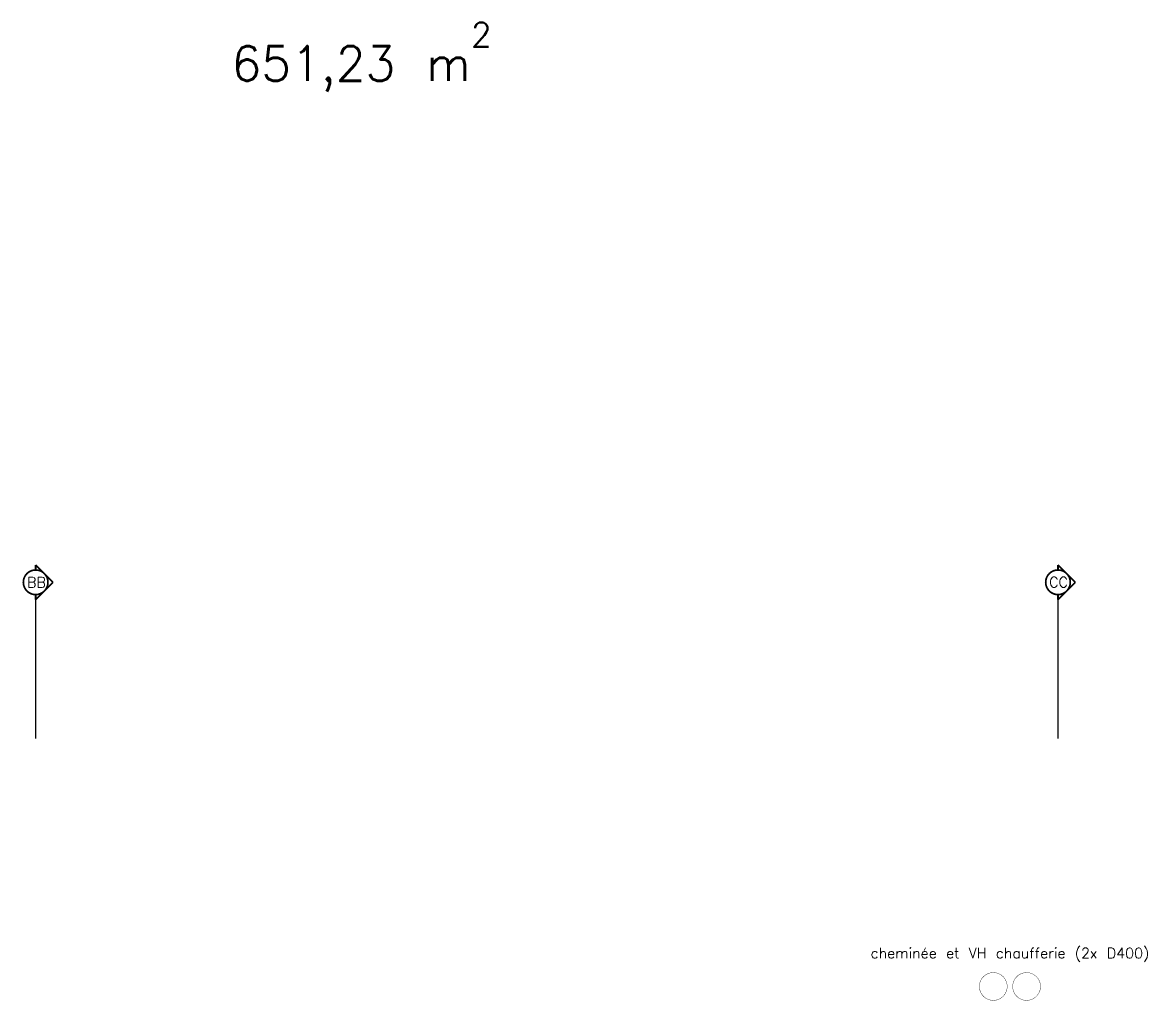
# Model space of a CAD drawing. Header units: inches. Extents: x -511311 to -456756, y 27559 to 65477.
# Drawn here: x -486403 to -470208, y 51378 to 65477 of the extents above; entities that cross this region are included whole.
import ezdxf

# ---------------------------------------------------------------- set-up
doc = ezdxf.new("R2010")
doc.units = ezdxf.units.IN
doc.header["$MEASUREMENT"] = 0
doc.linetypes.add('Tiretet', pattern=[546.805537, 264.583325, -105.833328, 70.555556, -105.833328])
for name, color, linetype in [('00 traits de coupes', 7, 'Continuous'), ('00 équipements siretec', 7, 'Continuous'), ('ArchiCAD', 7, 'Continuous'), ('textes', 7, 'Continuous')]:
    doc.layers.add(name, color=color, linetype=linetype)
doc.styles.get("Standard").update_dxf_attribs({"font": 'txt', "bigfont": 'BIGFONT.SHX'})

# ---------------------------------------------------------------- blocks, each defined once
blk = doc.blocks.new('CUTPLANE_6', base_point=(-471497, 57173))
at = {"layer": '00 traits de coupes', "color": 7, "linetype": 'Continuous', "const_width": 25}
for points in [[(-471247, 57423), (-471497, 57673)], [(-471497, 57673), (-471497, 57600)], [(-471497, 57173), (-471247, 57423)], [(-471497, 57247), (-471497, 57173)], [(-471497, 30241), (-471497, 30314)], [(-471497, 30314), (-471247, 30064)], [(-471247, 30064), (-471497, 29814)], [(-471497, 29814), (-471497, 29888)]]:
    blk.add_lwpolyline(points, dxfattribs=at)
for points in [[(-471674, 57423, 1), (-471320, 57423, 1)], [(-471674, 30064, 1), (-471320, 30064, 1)]]:
    blk.add_lwpolyline(points, format="xyb", close=True, dxfattribs=at)
at = {"layer": '00 traits de coupes', "color": 171, "linetype": 'Tiretet', "const_width": 17.5}
for points in [[(-471497, 57173), (-471497, 55173)], [(-471497, 32314), (-471497, 30314)]]:
    blk.add_lwpolyline(points, dxfattribs=at)
at = {"layer": 'ArchiCAD', "color": 7, "char_height": 150, "attachment_point": 7}
for insert in [(-471624, 57350), (-471624, 29991)]:
    blk.add_mtext('\\A1;{\\Ftxt.shx|c0;CC}', dxfattribs=dict(at, insert=insert))
blk = doc.blocks.new('CUTPLANE_10', base_point=(-486213, 57173))
at = {"layer": '00 traits de coupes', "color": 7, "linetype": 'Continuous', "const_width": 25}
for points in [[(-485963, 57423), (-486213, 57673)], [(-486213, 57673), (-486213, 57600)], [(-486213, 57173), (-485963, 57423)], [(-486213, 57247), (-486213, 57173)], [(-486213, 30241), (-486213, 30314)], [(-486213, 30314), (-485963, 30064)], [(-485963, 30064), (-486213, 29814)], [(-486213, 29814), (-486213, 29888)]]:
    blk.add_lwpolyline(points, dxfattribs=at)
for points in [[(-486390, 57423, 1), (-486036, 57423, 1)], [(-486390, 30064, 1), (-486036, 30064, 1)]]:
    blk.add_lwpolyline(points, format="xyb", close=True, dxfattribs=at)
at = {"layer": '00 traits de coupes', "color": 171, "linetype": 'Tiretet', "const_width": 17.5}
for points in [[(-486213, 57173), (-486213, 55173)], [(-486213, 32314), (-486213, 30314)]]:
    blk.add_lwpolyline(points, dxfattribs=at)
at = {"layer": 'ArchiCAD', "color": 7, "char_height": 150, "attachment_point": 7}
for insert in [(-486337, 57348), (-486337, 29989)]:
    blk.add_mtext('\\A1;{\\Ftxt.shx|c0;BB}', dxfattribs=dict(at, insert=insert))

msp = doc.modelspace()

# ---------------------------------------------------------------- linework, layer by layer
at = {"layer": '00 équipements siretec', "color": 7, "linetype": 'Continuous', "const_width": 5}
for points in [[(-472628.057, 51608.304, 1), (-472228.057, 51608.304, 1)], [(-472148.477, 51608.304, 1), (-471748.477, 51608.304, 1)]]:
    msp.add_lwpolyline(points, format="xyb", close=True, dxfattribs=at)

# ---------------------------------------------------------------- block references
at = {"layer": '00 traits de coupes', "color": 171}
for name, p in [('CUTPLANE_10', (-486213.267, 57173.347)), ('CUTPLANE_6', (-471496.765, 57173.347))]:
    msp.add_blockref(name, p, dxfattribs=at)

# ---------------------------------------------------------------- texts
at = {"color": 7, "insert": (-483393.267, 64484.234), "char_height": 500, "attachment_point": 7}
msp.add_mtext('{651,23 m{\\H0.7x;\\S2^  ;}}', dxfattribs=at)
at = {"layer": 'textes', "color": 7, "insert": (-472188.267, 52163.303), "char_height": 150, "width": 4090.37065, "attachment_point": 2}
msp.add_mtext('\\A1;{\\Ftxt.shx|c0;\\C7;cheminée et VH chaufferie (2x D400)}', dxfattribs=at)

doc.saveas('drawing.dxf')
